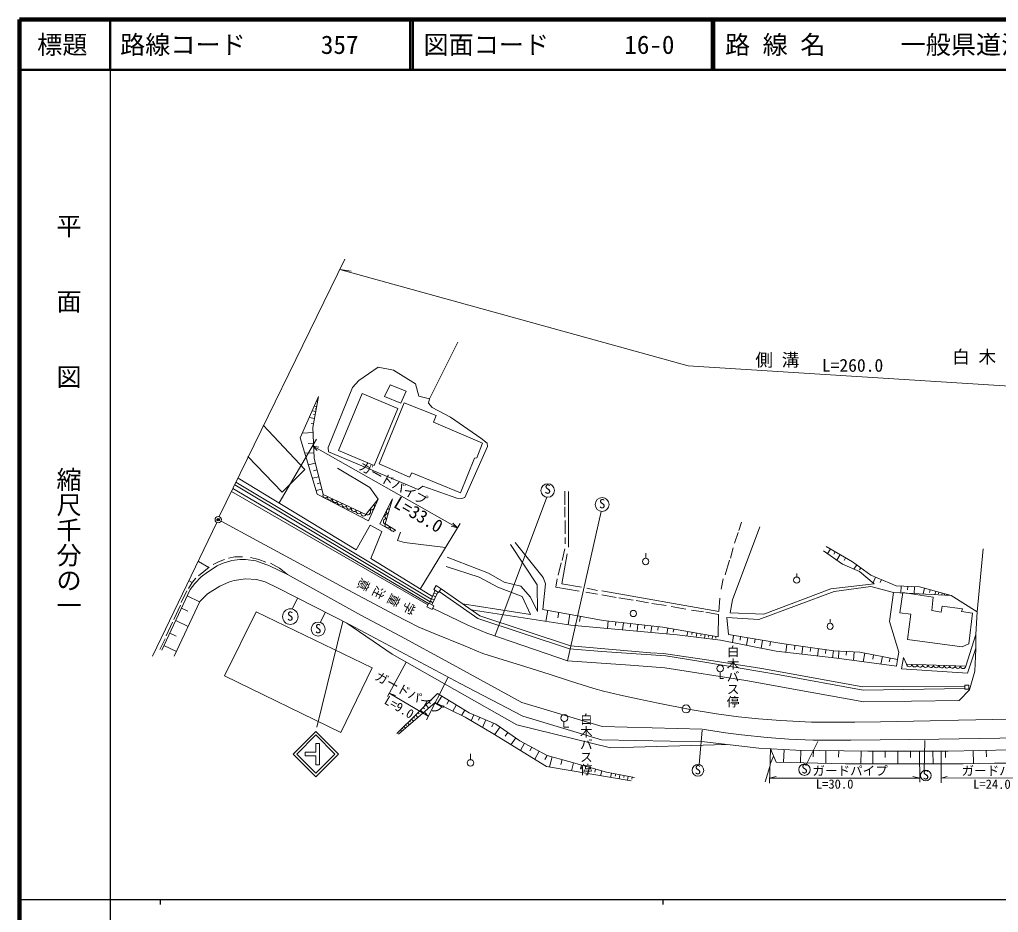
# Model space of a CAD drawing. Units: millimetres, scale not verified. Extents: x 40000 to 680000, y 20000 to 380000.
# Drawn here: x 40000 to 234794, y 202409 to 380000 of the extents above; entities that cross this region are included whole.
import ezdxf
from ezdxf.enums import TextEntityAlignment as Align

# ---------------------------------------------------------------- set-up
doc = ezdxf.new("R2010")
doc.units = ezdxf.units.MM
doc.header["$LTSCALE"] = 1000
doc.header["$PDMODE"] = 32
doc.header["$PDSIZE"] = 500
doc.linetypes.add('CHAIN', pattern=[18.5, 12, -1.5, 3.5, -1.5])
for name, color, linetype, lineweight in [('M-BGD', 7, 'Continuous', 13), ('M-BMK', 2, 'CHAIN', 13), ('M-TTL', 2, 'Continuous', 140), ('M-TTL-BAND', 7, 'Continuous', 25), ('M-TTL-LINE', 7, 'Continuous', 50), ('M-TTL-TXT', 7, 'Continuous', 13)]:
    doc.layers.add(name, color=color, linetype=linetype, lineweight=lineweight)
doc.layers.add('M-OTRS', color=6, linetype='Continuous')
doc.styles.add('@ＭＳ ゴシック', font='')
doc.styles.add('ＭＳ ゴシック', font='')
doc.styles.get('@ＭＳ ゴシック').set_extended_font_data('@MS Gothic')
doc.styles.get('ＭＳ ゴシック').set_extended_font_data('MS Gothic')

msp = doc.modelspace()

# ---------------------------------------------------------------- linework, layer by layer
at = {"layer": 'M-BGD'}
for p, q in [((79718, 281143), (104740, 332318)), ((173066, 311121), (103743, 330278)), ((103743, 330278), (106019, 329956)), ((127229, 315861), (121549, 304546)), ((111370, 310871), (107495, 308221)), ((114400, 310248), (111370, 310871)), ((118787, 307553), (114400, 310248)), ((314955, 302130), (173066, 311121)), ((107495, 308221), (106270, 306818)), ((106270, 306818), (101436, 294857)), ((112643, 305013), (113782, 307379)), ((113782, 307379), (116950, 306112)), ((116950, 306112), (115900, 303686)), ((119456, 305125), (118787, 307553)), ((99513, 305012), (95871, 296793)), ((98382, 298843), (99513, 305012)), ((99333, 304028), (99096, 304072)), ((108150, 305605), (103485, 294256)), ((115301, 302617), (108150, 305605)), ((115900, 303686), (112643, 305013)), ((121549, 304546), (119456, 305125)), ((121349, 303677), (121549, 304546)), ((98972, 302061), (98263, 302191)), ((99152, 303045), (98680, 303131)), ((99062, 302553), (98826, 302596)), ((99243, 303537), (99124, 303558)), ((110538, 291286), (115301, 302617)), ((111568, 291644), (116524, 303753)), ((116524, 303753), (122889, 301269)), ((122128, 302808), (121349, 303677)), ((125759, 300937), (122128, 302808)), ((98712, 300643), (97663, 300836)), ((98842, 301352), (98488, 301417)), ((122889, 301269), (122384, 299942)), ((131795, 296772), (125759, 300937)), ((88482, 299338), (96760, 290496)), ((98520, 299594), (97995, 299690)), ((98608, 292763), (98382, 298843)), ((122384, 299942), (132125, 295755)), ((91657, 283857), (99080, 296534)), ((95871, 296793), (99246, 285634)), ((98419, 297844), (96302, 297765)), ((133042, 295770), (131795, 296772)), ((98498, 295727), (97440, 295688)), ((98318, 295233), (127148, 278930)), ((98318, 295233), (99235, 294315)), ((98318, 295233), (99577, 294920)), ((101436, 294857), (101481, 294055)), ((103485, 294256), (110538, 291286)), ((128610, 284945), (133109, 295102)), ((132125, 295755), (130968, 292797)), ((133109, 295102), (133042, 295770)), ((92283, 285997), (85429, 293083)), ((98568, 293847), (96782, 293780)), ((100390, 285568), (98608, 292763)), ((101481, 294055), (119322, 286515)), ((130533, 292777), (127763, 285892)), ((130968, 292797), (130533, 292777)), ((96760, 290496), (92283, 285997)), ((98849, 291792), (97486, 291454)), ((99187, 290429), (98505, 290260)), ((109735, 286902), (103301, 290803)), ((117577, 288991), (111568, 291644)), ((83471, 288817), (107013, 274552)), ((99524, 289066), (98300, 288762)), ((118082, 289862), (117577, 288991)), ((127763, 285892), (118082, 289862)), ((82434, 286698), (121382, 263833)), ((82811, 287468), (121681, 264168)), ((83069, 287997), (121914, 264704)), ((100131, 286617), (99031, 286344)), ((99827, 287841), (99215, 287690)), ((111339, 284586), (109735, 286902)), ((119322, 286515), (120224, 287217)), ((120224, 287217), (127006, 284778)), ((82153, 286123), (121252, 263599)), ((99246, 285634), (109428, 280300)), ((108911, 281527), (100390, 285568)), ((111339, 284586), (108911, 281527)), ((109428, 280300), (111339, 284586)), ((114231, 284644), (111717, 279724)), ((114231, 284644), (112744, 279697)), ((127006, 284778), (128009, 284745)), ((128009, 284745), (128610, 284945)), ((144926, 285001), (134602, 257378)), ((148524, 283504), (148535, 286185)), ((149238, 286165), (149254, 275082)), ((148509, 281040), (148537, 283095)), ((149056, 252438), (155725, 282179)), ((79248, 279965), (66479, 253361)), ((107013, 274552), (109753, 279463)), ((109753, 279463), (112058, 278160)), ((111717, 279724), (114496, 278108)), ((112744, 279697), (114823, 278449)), ((119700, 266738), (127669, 279784)), ((127148, 278930), (125889, 279243)), ((127148, 278930), (126231, 279848)), ((148554, 277708), (148554, 280332)), ((187337, 279073), (181848, 264584)), ((183146, 278404), (183641, 280038)), ((112058, 278160), (109886, 272815)), ((115794, 278041), (115215, 276408)), ((148583, 275738), (148544, 277006)), ((182267, 275870), (182997, 277988)), ((115215, 276408), (116581, 276007)), ((116581, 276007), (124753, 275011)), ((143004, 267538), (137703, 275609)), ((138655, 275985), (144210, 268998)), ((147990, 272383), (148504, 274739)), ((181475, 272866), (182020, 274905)), ((200506, 275220), (205785, 272127)), ((201368, 274714), (200810, 273761)), ((230572, 262195), (231745, 274701)), ((81571, 272878), (82848, 273126)), ((82848, 273126), (84333, 273136)), ((85957, 273007), (87580, 272611)), ((109886, 272815), (122142, 265226)), ((125110, 273067), (133336, 269889)), ((148998, 273734), (147912, 267757)), ((164597, 272841), (164597, 273870)), ((203765, 271667), (199993, 274340)), ((202322, 274156), (202043, 273679)), ((203275, 273597), (202620, 272478)), ((204394, 272942), (204066, 272382)), ((75582, 269384), (77721, 271067)), ((75588, 272228), (77684, 271038)), ((77397, 270105), (79327, 271363)), ((78532, 271621), (79592, 272166)), ((79327, 271363), (80327, 271778)), ((79592, 272166), (80789, 272621)), ((80327, 271778), (82257, 272422)), ((82257, 272422), (83812, 272590)), ((83812, 272590), (84990, 272590)), ((84990, 272590), (86989, 272313)), ((86989, 272313), (89712, 271353)), ((87580, 272611), (89006, 272086)), ((89712, 271353), (93298, 269627)), ((89917, 271859), (91695, 270855)), ((91695, 270855), (93298, 269627)), ((131437, 269098), (124903, 271236)), ((147158, 269512), (147811, 271917)), ((181267, 272470), (180386, 269549)), ((207180, 270212), (203765, 271667)), ((205785, 272127), (209421, 269507)), ((206596, 271543), (205999, 270715)), ((207424, 270946), (207126, 270532)), ((74335, 268018), (75077, 268879)), ((74902, 267819), (76120, 269165)), ((76120, 269165), (77397, 270105)), ((93298, 269627), (98334, 266858)), ((135189, 267108), (131437, 269098)), ((133336, 269889), (136440, 268078)), ((144210, 268998), (144686, 267751)), ((194686, 269110), (194686, 269796)), ((210046, 267777), (207180, 270212)), ((209421, 269507), (214423, 267389)), ((210342, 269117), (209846, 267946)), ((73593, 266869), (74335, 268018)), ((73719, 268390), (74335, 268018)), ((73972, 266621), (74902, 267819)), ((77424, 265771), (79874, 267330)), ((79874, 267330), (81790, 268154)), ((81790, 268154), (82725, 268444)), ((82725, 268444), (84952, 268778)), ((84952, 268778), (87158, 268644)), ((87158, 268644), (88873, 268132)), ((88873, 268132), (91479, 266907)), ((91479, 266907), (105761, 259579)), ((122921, 267452), (122428, 266660)), ((123893, 266753), (122921, 267452)), ((140010, 265257), (135189, 267108)), ((136440, 268078), (139736, 267335)), ((139736, 267335), (141667, 265138)), ((143067, 262282), (143004, 267538)), ((144686, 267751), (144139, 262692)), ((146689, 267134), (147009, 268759)), ((151332, 266302), (146689, 267134)), ((147912, 267757), (151802, 267074)), ((152891, 266906), (155010, 266450)), ((179603, 266733), (180004, 268737)), ((201433, 266752), (210046, 267777)), ((209371, 267209), (202139, 266274)), ((213900, 266066), (209371, 267209)), ((211513, 268621), (211265, 268036)), ((214423, 267389), (219116, 267138)), ((215422, 267335), (215350, 265991)), ((216766, 267264), (216730, 266592)), ((218110, 267192), (218038, 265854)), ((219116, 267138), (225412, 265477)), ((220083, 266883), (219788, 265765)), ((68313, 254583), (73972, 266621)), ((72190, 264065), (73289, 266396)), ((73378, 265357), (75812, 264213)), ((75843, 264279), (77424, 265771)), ((95331, 264930), (94272, 262743)), ((98334, 266858), (107916, 261552)), ((122692, 266486), (121551, 263871)), ((123221, 266137), (122067, 263590)), ((122226, 265418), (122780, 265163)), ((122428, 266660), (123400, 266018)), ((122466, 265968), (123027, 265710)), ((123400, 266018), (123893, 266753)), ((131213, 260871), (123533, 266216)), ((123893, 266753), (131588, 261434)), ((141663, 261643), (140010, 265257)), ((141667, 265138), (143067, 262282)), ((155014, 265698), (152668, 266124)), ((155851, 266361), (179179, 262241)), ((158707, 265074), (155876, 265560)), ((162122, 264510), (159271, 265005)), ((202139, 266274), (187097, 260657)), ((188099, 261700), (201433, 266752)), ((213096, 260280), (213900, 266066)), ((225412, 265477), (213900, 266066)), ((215782, 266014), (215188, 262015)), ((221838, 265101), (215782, 266014)), ((221201, 266588), (221053, 266029)), ((221541, 262478), (221838, 265101)), ((222319, 266293), (222148, 265644)), ((222968, 266122), (222883, 265797)), ((223617, 265951), (223518, 265574)), ((224101, 265823), (224051, 265635)), ((224584, 265695), (224538, 265522)), ((225068, 265568), (225045, 265481)), ((225412, 265477), (230572, 262195)), ((70712, 260658), (72019, 263499)), ((70775, 253372), (75843, 264279)), ((121437, 263933), (121033, 263203)), ((121033, 263203), (122074, 262693)), ((122444, 263385), (121437, 263933)), ((121745, 264315), (122236, 263963)), ((121959, 264806), (122509, 264565)), ((122074, 262693), (122444, 263385)), ((128161, 263803), (141663, 261643)), ((165141, 264015), (162716, 264441)), ((168695, 263431), (165814, 263877)), ((172615, 262709), (169655, 263243)), ((179179, 262241), (179380, 264899)), ((181848, 264584), (181400, 261986)), ((223610, 263320), (223432, 262141)), ((227659, 262781), (223610, 263320)), ((72223, 262901), (73451, 262323)), ((87068, 262211), (80809, 249448)), ((110184, 251074), (87068, 262211)), ((100848, 262100), (99815, 260092)), ((107916, 261552), (115796, 257325)), ((122183, 262896), (129227, 259556)), ((149676, 259538), (129899, 262601)), ((131588, 261434), (149652, 255403)), ((144139, 262692), (156154, 260497)), ((145122, 262512), (144719, 260306)), ((147329, 262109), (147127, 261006)), ((149535, 261706), (149154, 259619)), ((151622, 261325), (151431, 260281)), ((176129, 262174), (173744, 262560)), ((179067, 261691), (176565, 262115)), ((179029, 257245), (179067, 261691)), ((187097, 260657), (180742, 261058)), ((180742, 261058), (181099, 257667)), ((181400, 261986), (188099, 261700)), ((215188, 262015), (217346, 261728)), ((217346, 261728), (216683, 256681)), ((223432, 262141), (221541, 262478)), ((227465, 262257), (227659, 262781)), ((229623, 261941), (227465, 262257)), ((228886, 255827), (229623, 261941)), ((230316, 257658), (230572, 262195)), ((69178, 257401), (70455, 260113)), ((71069, 260444), (73525, 259290)), ((99176, 239252), (104354, 260301)), ((105107, 259914), (114150, 253746)), ((105761, 259579), (127673, 247969)), ((129227, 259556), (132969, 257942)), ((149460, 254869), (131213, 260871)), ((170858, 257593), (149676, 259538)), ((156154, 260497), (168026, 259116)), ((157147, 260381), (156971, 258868)), ((158660, 260205), (158572, 259449)), ((160173, 260029), (160006, 258590)), ((161613, 259862), (161529, 259142)), ((163052, 259694), (162893, 258325)), ((164422, 259535), (164343, 258850)), ((165792, 259376), (165640, 258072)), ((167096, 259224), (167020, 258572)), ((168026, 259116), (179029, 257245)), ((201301, 259913), (201301, 260730)), ((214982, 254163), (213096, 260280)), ((69904, 257966), (71143, 257383)), ((115796, 257325), (125577, 252059)), ((132969, 257942), (140364, 255418)), ((169012, 258948), (168813, 257781)), ((170179, 258750), (170080, 258166)), ((179515, 256561), (170858, 257593)), ((172955, 258278), (172799, 257362)), ((173871, 258122), (173793, 257664)), ((174787, 257966), (174647, 257141)), ((175612, 257826), (175542, 257414)), ((176437, 257686), (176310, 256943)), ((177179, 257559), (177116, 257188)), ((177922, 257433), (177808, 256765)), ((178590, 257320), (178533, 256985)), ((181099, 257667), (191699, 255870)), ((182085, 257500), (181847, 256094)), ((183491, 257262), (183372, 256559)), ((230316, 257658), (228312, 251394)), ((230272, 254761), (230316, 257658)), ((67910, 254728), (68980, 256856)), ((68739, 255488), (71217, 254323)), ((140364, 255418), (149056, 252438)), ((149652, 255403), (165585, 254051)), ((190562, 254349), (179515, 256561)), ((184897, 257023), (184644, 255534)), ((186386, 256771), (186260, 256026)), ((187876, 256518), (187608, 254940)), ((189454, 256251), (189320, 255462)), ((191699, 255870), (202063, 254460)), ((192689, 255735), (192471, 254129)), ((194296, 255517), (194187, 254713)), ((195903, 255298), (195693, 253757)), ((216683, 256681), (227572, 255253)), ((227572, 255253), (228886, 255827)), ((114150, 253746), (138974, 239747)), ((155904, 254334), (149460, 254869)), ((168600, 253428), (155904, 254334)), ((165585, 254051), (168139, 253888)), ((168139, 253888), (177145, 252564)), ((175564, 252300), (168600, 253428)), ((202664, 252953), (190562, 254349)), ((197444, 255088), (197340, 254318)), ((198986, 254879), (198784, 253400)), ((200464, 254677), (200363, 253938)), ((201942, 254476), (201749, 253058)), ((202063, 254460), (207245, 254192)), ((203062, 254408), (202984, 252910)), ((204560, 254331), (204521, 253582)), ((206058, 254254), (205968, 252514)), ((207245, 254192), (214714, 252722)), ((208227, 253999), (207884, 252259)), ((209967, 253657), (209796, 252787)), ((211707, 253314), (211407, 251791)), ((214714, 252722), (214982, 254163)), ((228638, 250026), (230275, 254996)), ((230129, 250374), (230272, 254761)), ((116904, 252193), (113207, 245337)), ((125577, 252059), (139976, 244195)), ((149056, 252438), (161539, 251597)), ((161539, 251597), (168438, 251033)), ((191200, 249671), (175564, 252300)), ((177145, 252564), (187703, 250894)), ((214516, 251378), (202664, 252953)), ((213230, 253014), (213081, 252253)), ((214714, 252722), (214516, 251378)), ((215900, 253132), (215497, 250888)), ((216513, 251779), (215900, 253132)), ((228312, 251394), (216513, 251779)), ((80809, 249448), (103906, 238200)), ((103906, 238200), (110184, 251074)), ((168438, 251033), (184554, 248568)), ((179420, 250246), (179420, 248926)), ((187703, 250894), (207793, 247286)), ((207876, 246588), (191200, 249671)), ((215497, 250888), (228638, 250026)), ((229064, 246674), (230129, 250374)), ((125296, 249228), (120964, 240692)), ((127673, 247969), (140183, 241458)), ((179420, 248926), (180097, 248926)), ((184554, 248568), (197354, 246241)), ((228132, 247584), (228137, 246810)), ((228915, 247584), (228132, 247584)), ((228915, 246810), (228915, 247584)), ((121343, 241438), (113563, 245999)), ((113563, 245999), (114797, 245552)), ((115065, 238007), (123144, 245924)), ((123144, 245924), (127718, 243162)), ((197354, 246241), (208032, 244279)), ((207793, 247286), (228134, 247314)), ((228136, 246967), (207876, 246588)), ((226975, 244577), (229064, 246674)), ((228137, 246810), (228915, 246810)), ((122699, 244157), (115401, 237846)), ((120844, 243669), (121436, 243065)), ((121448, 244261), (121744, 243959)), ((128668, 241261), (122699, 244157)), ((124000, 245407), (123122, 243952)), ((125456, 244528), (125016, 243800)), ((126911, 243649), (126193, 242462)), ((139976, 244195), (155928, 239409)), ((208032, 244279), (226975, 244577)), ((118813, 241679), (119281, 241202)), ((119291, 242148), (119525, 241909)), ((119769, 242616), (120295, 242078)), ((120306, 243142), (120570, 242874)), ((121343, 241438), (120637, 242157)), ((127718, 243162), (129470, 242108)), ((128575, 242646), (127951, 241609)), ((129470, 242108), (134786, 239865)), ((130391, 241719), (129889, 240527)), ((116851, 239757), (117014, 239590)), ((117208, 240107), (117578, 239729)), ((117586, 240477), (117771, 240288)), ((117963, 240847), (118380, 240422)), ((118388, 241263), (118596, 241051)), ((134147, 237965), (128668, 241261)), ((131583, 241216), (131332, 240620)), ((132775, 240713), (132128, 239179)), ((134309, 240066), (133986, 239299)), ((134786, 239865), (139582, 236569)), ((138974, 239747), (157616, 235136)), ((140183, 241458), (155797, 236769)), ((148339, 240388), (148339, 239283)), ((115780, 238707), (116062, 238418)), ((116137, 239057), (116278, 238912)), ((116494, 239407), (116820, 239073)), ((144883, 231446), (134147, 237965)), ((135610, 239299), (134532, 237731)), ((137178, 238221), (136639, 237437)), ((148339, 239283), (149336, 239283)), ((155928, 239409), (175870, 238826)), ((175848, 238636), (175214, 231804)), ((175870, 238826), (180474, 238150)), ((180474, 238150), (183666, 237705)), ((183666, 237705), (188774, 237200)), ((222930, 236853), (273867, 237832)), ((138746, 237144), (137790, 235753)), ((139582, 236569), (145002, 233599)), ((140459, 236088), (139655, 234621)), ((155797, 236769), (176333, 236324)), ((157616, 235136), (180598, 235831)), ((176333, 236324), (187135, 235076)), ((188774, 237200), (193080, 236858)), ((193080, 236858), (197921, 236665)), ((198857, 236424), (196625, 231865)), ((197921, 236665), (205405, 236650)), ((205405, 236650), (222930, 236853)), ((220156, 236605), (220037, 230670)), ((129719, 232804), (129719, 233979)), ((141927, 235284), (141525, 234550)), ((143395, 234480), (142519, 232882)), ((187135, 235076), (194475, 234686)), ((189431, 234954), (189238, 228150)), ((189431, 234954), (190576, 232300)), ((192128, 234811), (191993, 232264)), ((194475, 234686), (208774, 234464)), ((195474, 234671), (195436, 232175)), ((197971, 234632), (197951, 233384)), ((200467, 234593), (200427, 232046)), ((203014, 234553), (202994, 233280)), ((207473, 234484), (207433, 231950)), ((208774, 234464), (224769, 234503)), ((209774, 234466), (209780, 231955)), ((212285, 234472), (212289, 233217)), ((214797, 234479), (214803, 231965)), ((217310, 234485), (217314, 233228)), ((219118, 234489), (219148, 228299)), ((221774, 234496), (221780, 231978)), ((221774, 234496), (221780, 231978)), ((223427, 234500), (223382, 228172)), ((224292, 234502), (224295, 233243)), ((224292, 234502), (224295, 233243)), ((224769, 234503), (237419, 234777)), ((229768, 234611), (229824, 232018)), ((232361, 234667), (232390, 233371)), ((144993, 233604), (144555, 232805)), ((145002, 233599), (149293, 232456)), ((145968, 233342), (145438, 231351)), ((147959, 232811), (147694, 231816)), ((149293, 232456), (156792, 230303)), ((150255, 232180), (149802, 230602)), ((189345, 231899), (190065, 233485)), ((190576, 232300), (204370, 231944)), ((204370, 231944), (219041, 231974)), ((219041, 231974), (227772, 231988)), ((227772, 231988), (234038, 232078)), ((234038, 232078), (237662, 232122)), ((161677, 228565), (144883, 231446)), ((151832, 231727), (151605, 230938)), ((153409, 231274), (153056, 230044)), ((154639, 230921), (154463, 230306)), ((155869, 230568), (155594, 229609)), ((156792, 230303), (162390, 229248)), ((157775, 230118), (157614, 229262)), ((158630, 229957), (158550, 229529)), ((188401, 228383), (189331, 231401)), ((159485, 229795), (159329, 228968)), ((160313, 229640), (160235, 229226)), ((161140, 229484), (160989, 228683)), ((161940, 229333), (161865, 228933)), ((189265, 229087), (190570, 229419)), ((219144, 229115), (189266, 229119)), ((219144, 229115), (217745, 229419)), ((223389, 229105), (224627, 229422)), ((223389, 229105), (247241, 229224))]:
    msp.add_line(p, q, dxfattribs=at)
for points in [[(94478, 233909), (98978, 238409), (103478, 233909), (98978, 229409)], [(95185, 233909), (98978, 237702), (102770, 233909), (98978, 230116)], [(96856, 233556), (98978, 233556), (98978, 231788), (99685, 231788), (99685, 236031), (98978, 236031), (98978, 234263), (96856, 234263)]]:
    msp.add_lwpolyline(points, close=True, dxfattribs=at)
for centre, radius in [((145108, 286332), 1344), ((155918, 283546), 1380), ((79532, 280535), 636), ((164598, 272210), 632), ((194643, 268499), 613), ((93879, 261246), 1547), ((162153, 261869), 616), ((99412, 258762), 1390), ((201307, 259307), 606), ((179429, 250906), 660), ((172644, 242885), 796), ((148412, 241078), 694), ((129738, 232138), 645), ((174997, 230667), 1157), ((196200, 230810), 1138), ((220339, 229650), 1064)]:
    msp.add_circle(centre, radius, dxfattribs=at)
for centre, radius, start, end in [((100874, 285366), 524, 157.30226, 331.94818), ((101821, 284917), 524, 157.30226, 331.94818), ((102768, 284468), 524, 157.30226, 331.94818), ((103715, 284019), 524, 157.30226, 331.94818), ((104661, 283570), 524, 157.30226, 331.94818), ((105608, 283121), 524, 157.30226, 331.94818), ((106555, 282672), 524, 157.30226, 331.94818), ((109180, 282145), 674, 246.49864, 36.62405), ((109989, 283164), 674, 246.49864, 36.62405), ((113504, 282165), 517, 75.13673, 251.39643), ((107502, 282223), 524, 157.30226, 331.94818), ((108448, 281774), 524, 157.30226, 331.94818), ((112909, 280187), 517, 75.13673, 251.39643), ((113206, 281176), 517, 75.13673, 251.39643), ((113324, 279485), 617, 159.99316, 318.07932), ((114364, 278862), 617, 159.99316, 318.07932), ((217051, 251800), 538, 182.17116, 354.08844), ((218123, 251765), 538, 182.17116, 354.08844), ((219196, 251729), 538, 182.17116, 354.08844), ((220269, 251694), 538, 182.17116, 354.08844), ((221341, 251659), 538, 182.17116, 354.08844), ((222414, 251624), 538, 182.17116, 354.08844), ((223486, 251589), 538, 182.17116, 354.08844), ((224559, 251554), 538, 182.17116, 354.08844), ((225631, 251519), 538, 182.17116, 354.08844), ((226704, 251484), 538, 182.17116, 354.08844), ((227777, 251449), 538, 182.17116, 354.08844)]:
    msp.add_arc(centre, radius, start, end, dxfattribs=at)
at = {"layer": 'M-BMK'}
msp.add_lwpolyline([(80092, 280233), (87211, 276404), (96180, 271543), (105356, 266594), (114682, 261614), (117122, 260347), (119458, 259120), (122497, 257882), (128397, 255487), (132208, 253923), (136267, 252646), (140771, 251230), (145414, 249775), (149651, 248439), (154284, 246973), (156234, 246409), (159580, 245617), (163272, 244825), (167113, 243999), (173428, 242750), (178688, 241898), (183098, 241333), (187018, 240918), (191428, 240591), (197605, 240234), (201065, 240220), (206233, 240220), (211326, 240294), (221230, 240487), (226828, 240635), (237163, 240828)], dxfattribs=at)
at = {"layer": 'M-OTRS'}
msp.add_point((79532, 280535), dxfattribs=at)
at = {"layer": 'M-TTL'}
for p, q in [((40000, 380000), (40000, 20000)), ((680000, 380000), (40000, 380000))]:
    msp.add_line(p, q, dxfattribs=at)
at = {"layer": 'M-TTL-BAND'}
for p, q in [((58000, 370000), (58000, 20000)), ((40000, 205000), (579000, 205000)), ((68000, 205000), (68000, 204000)), ((168000, 205000), (168000, 204000))]:
    msp.add_line(p, q, dxfattribs=at)
at = {"layer": 'M-TTL-LINE'}
for p, q in [((58000, 380000), (58000, 370000)), ((117750, 380000), (117750, 370000)), ((118250, 380000), (118250, 370000)), ((177750, 380000), (177750, 370000)), ((178250, 380000), (178250, 370000)), ((40000, 370000), (680000, 370000))]:
    msp.add_line(p, q, dxfattribs=at)

# ---------------------------------------------------------------- texts
at = {"layer": 'M-BGD', "style": 'ＭＳ ゴシック'}
for s, height, p in [('側 溝', 2566, (186423, 310242)), ('白 木', 2566, (225580, 310843)), ('L=260.0', 2566, (199654, 309173)), ('S', 1833, (144474, 285144)), ('S', 1833, (155324, 282244)), ('S', 1833, (93228, 259886)), ('S', 1833, (98800, 257385)), ('S', 1833, (195578, 229506)), ('S', 1833, (174344, 229326)), ('ガードパイプ', 1833, (197773, 229118)), ('S', 1833, (219719, 228310)), ('ガードパイプ', 1833, (227461, 229126)), ('L=30.0', 1833, (198463, 226481)), ('L=24.0', 1833, (229754, 226452))]:
    msp.add_text(s, height=height, dxfattribs=at).set_placement(p, align=Align.BOTTOM_LEFT)
msp.add_text('ガードパイプ', height=1833, rotation=331.033, dxfattribs=at).set_placement((113647, 286486), align=Align.BOTTOM_CENTER)
at = {"layer": 'M-BGD'}
for s, height, rotation, style, p in [('L=33.0', 2566, 329.454, 'ＭＳ ゴシック', (113841, 282460)), ('白木バス停', 1833, 270, '@ＭＳ ゴシック', (180493, 255576)), ('ガードパイプ', 1833, 331.453, 'ＭＳ ゴシック', (110264, 248325)), ('L=9.0', 1833, 329.2, 'ＭＳ ゴシック', (112124, 243577)), ('白木バス停', 1833, 270, '@ＭＳ ゴシック', (151284, 242093))]:
    msp.add_text(s, height=height, rotation=rotation, dxfattribs=dict(at, style=style)).set_placement(p, align=Align.BOTTOM_LEFT)
at = {"layer": 'M-BGD', "insert": (119148, 263355), "char_height": 1833, "attachment_point": 7, "rotation": 152.645, "style": '@ＭＳ ゴシック'}
msp.add_mtext('\\T1.35;学童注意', dxfattribs=at)
at = {"layer": 'M-TTL-BAND', "style": '@ＭＳ ゴシック'}
for s, p in [('平\u3000\u3000面\u3000\u3000図', (49777, 306475)), ('縮尺千分の一', (49777, 261030))]:
    msp.add_text(s, height=3666, rotation=270, dxfattribs=at).set_placement(p, align=Align.MIDDLE_RIGHT)
at = {"layer": 'M-TTL-TXT', "style": 'ＭＳ ゴシック'}
msp.add_text('標題', height=3666, dxfattribs=at).set_placement((48500, 375000), align=Align.MIDDLE_CENTER)
for s, p in [('路線コード      357', (60000, 375000)), ('図面コード      16-0', (120380, 375000)), ('路 線 名      一般県道油谷港線', (180380, 375000))]:
    msp.add_text(s, height=3666, dxfattribs=at).set_placement(p, align=Align.MIDDLE_LEFT)

doc.saveas('drawing.dxf')
